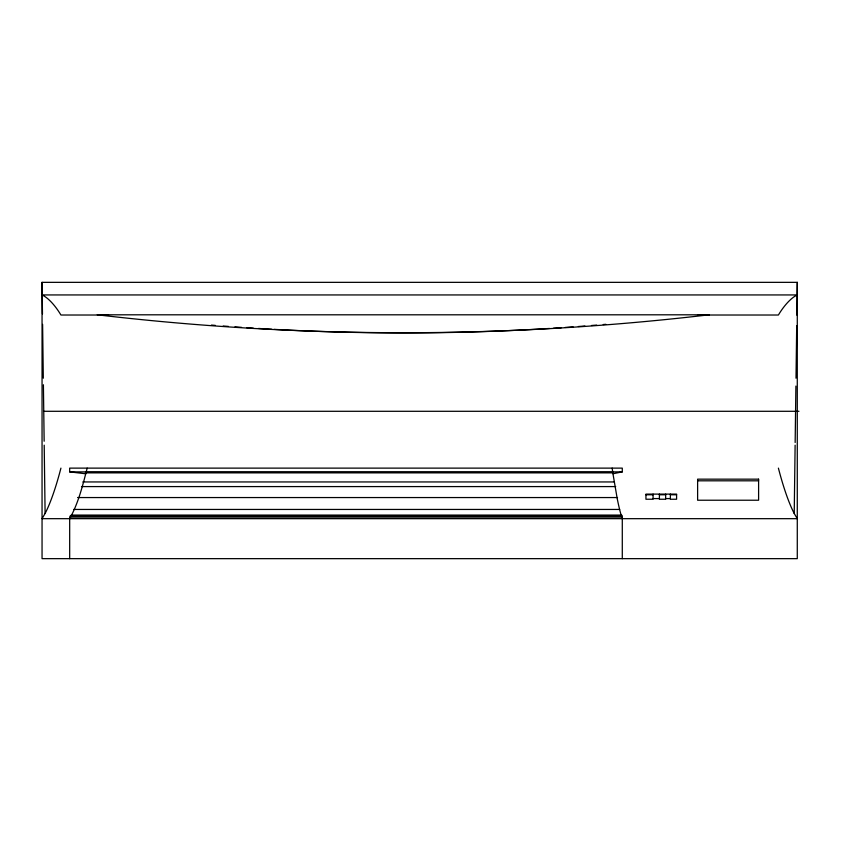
<?xml version="1.0" encoding="UTF-8"?>
<svg xmlns="http://www.w3.org/2000/svg" width="841" height="841" viewBox="0 0 841 841"><rect width="100%" height="100%" fill="white"/><g stroke="black" fill="none" stroke-linecap="round" stroke-linejoin="round"><path stroke-width="1.26" d="M60.93 468.122A96.21 17.377 -79.6 0 1 45.099 513.462L42.05 518.676L797.279 518.676L794.219 513.462L795.123 445.173M795.155 442.545L795.901 386.082M796.007 378.208L796.7 325.677M796.837 315.175L797.279 282.345L42.05 282.345L42.05 558.655L797.279 558.655L797.279 282.345M69.677 518.676C78.455 503.034 82.723 485.362 87.18 468.122M622.287 558.655L622.287 518.676L620.647 513.388A93.982 9.325 84.4 0 1 617.22 498.629L612.963 473.746L622.287 471.885L622.287 468.122L69.677 468.122L69.677 471.885L85.782 473.777M698.209 314.965L709.058 314.807L97.388 314.807L108.552 314.955M107.091 315.018L60.93 315.018A31.338 11.522 59.9 0 0 42.05 294.939L797.279 294.939A31.338 11.522 -59.9 0 0 778.398 315.018L699.828 315.018M43.721 411.291L798.95 411.291M69.677 471.885L622.287 471.885M85.435 472.463L613.1 472.463M85.435 472.768L613.1 472.768M697.62 480.81L758.603 480.81M82.807 481.946L614.403 481.946M81.493 486.582L615.717 486.582M645.941 494.771L653.058 494.771M659.407 494.771L665.662 494.771M670.372 494.771L676.595 494.771M77.561 497.557L617.525 497.557M653.058 498.576L659.407 498.576M665.662 498.576L670.372 498.576M73.619 509.446L619.659 509.446M70.991 515.228L621.804 515.228M70.991 515.48L621.804 515.48M69.677 516.3L622.287 516.3M622.287 517.909L69.677 517.909L69.677 558.655M612.153 468.122L612.963 473.746M42.05 282.345L42.471 313.861M42.607 324.374L43.312 378.208M43.406 384.768L44.153 441.241M44.205 445.173L45.099 513.462M670.372 494.109L670.372 499.239L676.595 499.239L676.595 494.109L645.941 494.109L645.941 499.239L653.058 499.239L653.058 494.109M665.662 494.109L665.662 499.239L659.407 499.239L659.407 494.109M794.219 513.462A96.21 17.377 79.6 0 1 778.398 468.122M605.835 324.311A2343.121 2321.538 0 0 1 603.218 324.531M596.679 325.078A2343.121 2321.538 0 0 1 591.454 325.499M584.915 326.014A2343.121 2321.538 0 0 1 578.366 326.508M573.131 326.886A2343.121 2321.538 0 0 1 565.278 327.433M561.357 327.696A2343.121 2321.538 0 0 1 553.494 328.211M549.572 328.453A2343.121 2321.538 0 0 1 274.24 329.367M271.622 329.23A2343.121 2321.538 0 0 1 258.523 328.453M253.288 328.127A2343.121 2321.538 0 0 1 246.739 327.696M241.504 327.349A2343.121 2321.538 0 0 1 234.954 326.886M228.416 326.403A2343.121 2321.538 0 0 1 223.18 326.014M215.328 325.393A2343.121 2321.538 0 0 1 211.406 325.078M709.058 314.807A2594.601 2570.706 0 0 1 97.388 314.807M758.603 479.16L697.62 479.16L697.62 500.227L758.603 500.227L758.603 479.16"/></g></svg>
